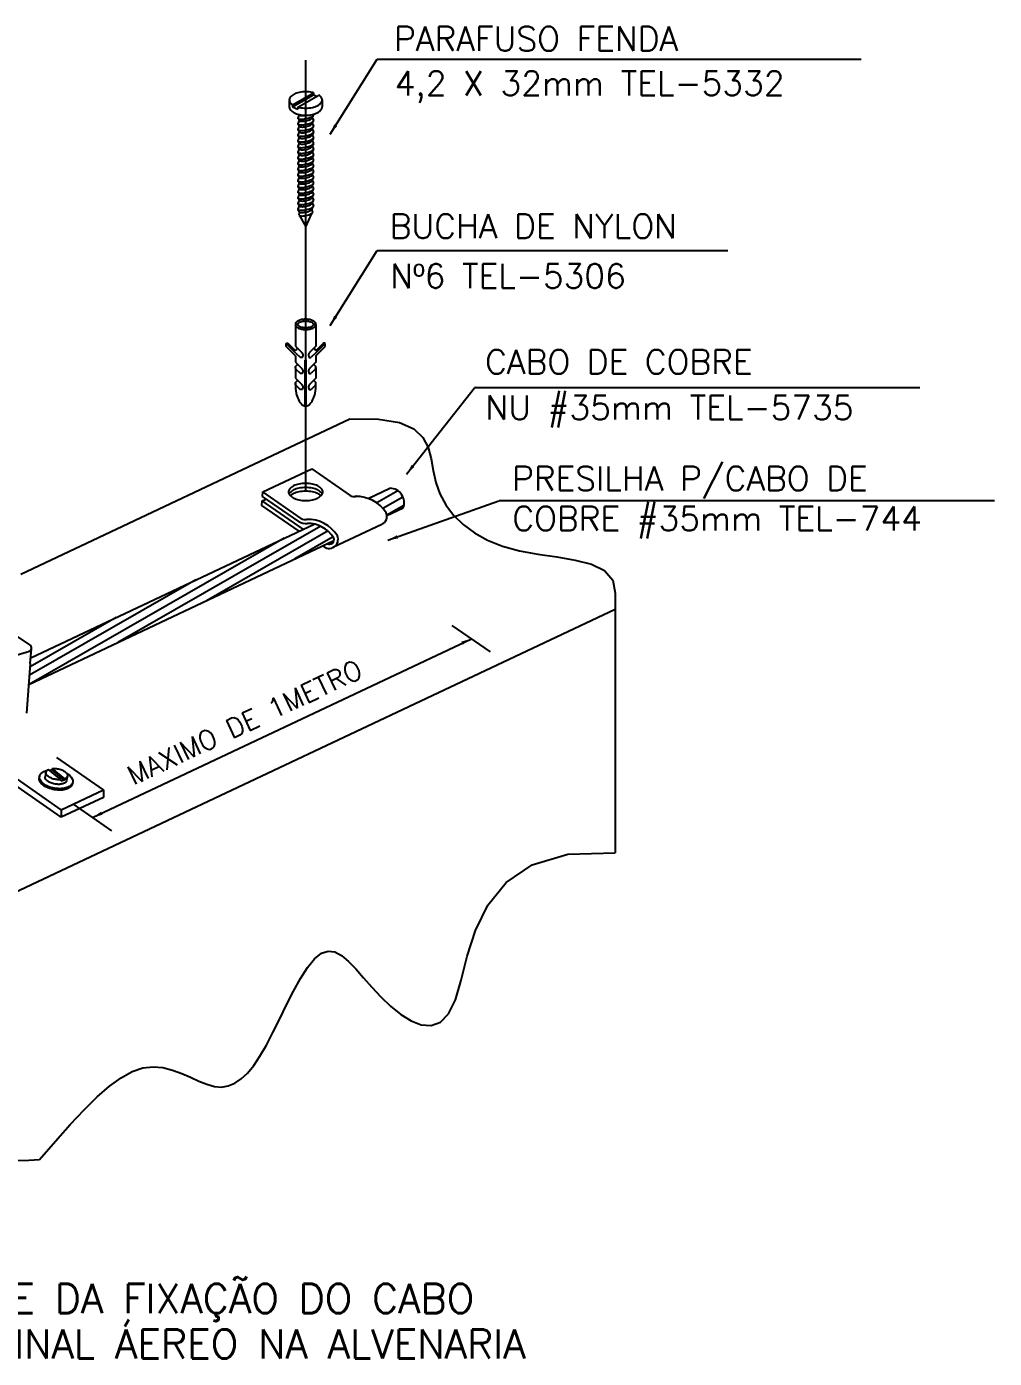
# Model space of a CAD drawing. Extents: x 216.4 to 230.7, y 184.8 to 197.
# Drawn here: x 219.18 to 223.18, y 184.92 to 190.43 of the extents above; entities that cross this region are included whole.
import ezdxf
from ezdxf.enums import TextEntityAlignment as Align

# ---------------------------------------------------------------- set-up
doc = ezdxf.new("R2010")
doc.units = 0
doc.header["$MEASUREMENT"] = 0
doc.layers.add('DETALHE', color=7, linetype='Continuous')
doc.layers.add('DETALHES', color=7, linetype='Continuous')
doc.styles.add('ROMANS', font='romans')

msp = doc.modelspace()

# ---------------------------------------------------------------- linework, layer by layer
at = {"layer": 'DETALHE', "color": 7}
msp.add_arc((221.0306, 188.9345), 0.00336, 90, 141.8099, dxfattribs=at)
at = {"layer": 'DETALHES', "color": 1}
for p, q in [((220.3299, 188.5061), (220.3299, 190.2917)), ((220.4313, 189.9855), (220.6248, 190.2949)), ((220.6248, 190.2949), (222.6255, 190.2949)), ((220.4313, 189.1945), (220.6248, 189.504)), ((220.6248, 189.504), (222.0746, 189.504)), ((220.7472, 188.5796), (221.028, 188.9366)), ((221.0306, 188.9378), (222.868, 188.9378)), ((220.6691, 188.3064), (221.1285, 188.4695)), ((223.1765, 188.4696), (221.1297, 188.4696)), ((221.0943, 187.8445), (220.9358, 187.9543)), ((219.449, 187.1601), (221.015, 187.8994)), ((219.5282, 187.1052), (219.3697, 187.215))]:
    msp.add_line(p, q, dxfattribs=at)
at = {"layer": 'DETALHES', "color": 2}
for p, q in [((220.2621, 190.1267), (220.2621, 190.0978)), ((220.2759, 190.1064), (220.3629, 190.1566)), ((220.2972, 190.0969), (220.3842, 190.1471)), ((220.3629, 190.1566), (220.3629, 190.1482)), ((220.3629, 190.1482), (220.376, 190.1424)), ((220.398, 190.1267), (220.398, 190.0978)), ((220.2759, 190.1064), (220.2759, 190.098)), ((220.2759, 190.098), (220.2972, 190.0885)), ((220.3029, 190.0658), (220.2969, 190.0519)), ((220.2972, 190.0969), (220.2972, 190.0885)), ((220.3029, 190.0423), (220.2969, 190.0284)), ((220.3029, 190.0188), (220.2969, 190.0048)), ((220.2984, 190.0497), (220.3029, 190.0423)), ((220.2984, 190.0262), (220.3029, 190.0188)), ((220.3617, 190.0625), (220.357, 190.0538)), ((220.357, 190.0538), (220.3629, 190.0424)), ((220.3617, 190.039), (220.357, 190.0303)), ((220.357, 190.0303), (220.3629, 190.0189)), ((220.3617, 190.0154), (220.357, 190.0067)), ((220.3029, 189.9953), (220.2969, 189.9813)), ((220.3029, 189.9717), (220.2969, 189.9578)), ((220.2984, 190.0026), (220.3029, 189.9953)), ((220.2984, 189.9791), (220.3029, 189.9717)), ((220.2984, 189.9556), (220.3029, 189.9482)), ((220.357, 190.0067), (220.3629, 189.9953)), ((220.3617, 189.9919), (220.357, 189.9832)), ((220.357, 189.9832), (220.3629, 189.9718)), ((220.3617, 189.9684), (220.357, 189.9597)), ((220.357, 189.9597), (220.3629, 189.9483)), ((220.3029, 189.9482), (220.2969, 189.9343)), ((220.3029, 189.9247), (220.2969, 189.9107)), ((220.3029, 189.9012), (220.2969, 189.8872)), ((220.2984, 189.9321), (220.3029, 189.9247)), ((220.2984, 189.9085), (220.3029, 189.9012)), ((220.3617, 189.9449), (220.357, 189.9362)), ((220.357, 189.9362), (220.3629, 189.9247)), ((220.3617, 189.9213), (220.357, 189.9126)), ((220.357, 189.9126), (220.3629, 189.9012)), ((220.3029, 189.8776), (220.2969, 189.8637)), ((220.3029, 189.8541), (220.2969, 189.8401)), ((220.2984, 189.885), (220.3029, 189.8776)), ((220.2984, 189.8615), (220.3029, 189.8541)), ((220.3617, 189.8978), (220.357, 189.8891)), ((220.357, 189.8891), (220.3629, 189.8777)), ((220.3617, 189.8743), (220.357, 189.8656)), ((220.357, 189.8656), (220.3629, 189.8542)), ((220.3617, 189.8507), (220.357, 189.8421)), ((220.3029, 189.8306), (220.2969, 189.8166)), ((220.3029, 189.807), (220.2969, 189.7931)), ((220.2984, 189.838), (220.3029, 189.8306)), ((220.2984, 189.8144), (220.3029, 189.807)), ((220.2984, 189.7909), (220.3029, 189.7835)), ((220.357, 189.8421), (220.3629, 189.8306)), ((220.3617, 189.8272), (220.357, 189.8185)), ((220.357, 189.8185), (220.3629, 189.8071)), ((220.3617, 189.8037), (220.357, 189.795)), ((220.357, 189.795), (220.3629, 189.7836)), ((220.3029, 189.7835), (220.2969, 189.7696)), ((220.3029, 189.76), (220.2969, 189.746)), ((220.3029, 189.7365), (220.2969, 189.7225)), ((220.2984, 189.7674), (220.3029, 189.76)), ((220.2984, 189.7439), (220.3029, 189.7365)), ((220.3617, 189.7802), (220.357, 189.7715)), ((220.357, 189.7715), (220.3629, 189.7601)), ((220.3617, 189.7566), (220.357, 189.7479)), ((220.357, 189.7479), (220.3629, 189.7365)), ((220.3029, 189.7129), (220.2969, 189.699)), ((220.3029, 189.6894), (220.2969, 189.6755)), ((220.2984, 189.7203), (220.3029, 189.7129)), ((220.2984, 189.6968), (220.3029, 189.6894)), ((220.3617, 189.7331), (220.357, 189.7244)), ((220.357, 189.7244), (220.3629, 189.713)), ((220.3617, 189.7096), (220.357, 189.7009)), ((220.357, 189.7009), (220.3629, 189.6895)), ((220.357, 189.6767), (220.3609, 189.6852)), ((220.298, 189.6735), (220.3029, 189.6653)), ((220.3038, 189.6637), (220.302, 189.6509)), ((220.3039, 189.6487), (220.3299, 189.6022)), ((220.3299, 189.6022), (220.3551, 189.6579)), ((220.3553, 189.6732), (220.3584, 189.6629)), ((220.2875, 189.1989), (220.2875, 189.1093)), ((220.3724, 189.1989), (220.3724, 189.1093)), ((220.2897, 189.0803), (220.2497, 189.1203)), ((220.2497, 189.107), (220.2497, 189.1203)), ((220.2875, 189.0692), (220.2497, 189.107)), ((220.2877, 189.089), (220.2573, 189.1194)), ((220.2875, 189.1093), (220.3141, 189.0826)), ((220.2897, 189.0803), (220.3071, 189.0629)), ((220.3724, 189.1093), (220.3457, 189.0826)), ((220.3701, 189.0803), (220.3527, 189.0629)), ((220.3701, 189.0803), (220.4101, 189.1203)), ((220.3722, 189.089), (220.4025, 189.1194)), ((220.3724, 189.0692), (220.4101, 189.107)), ((220.4101, 189.107), (220.4101, 189.1203)), ((220.2875, 189.0692), (220.2875, 189.0425)), ((220.2875, 189.0425), (220.3149, 189.0151)), ((220.2875, 189.0204), (220.2875, 188.9762)), ((220.3276, 189.0506), (220.3323, 189.0506)), ((220.3276, 188.8617), (220.3276, 189.0506)), ((220.3323, 188.8617), (220.3323, 189.0506)), ((220.3724, 189.0425), (220.3449, 189.0151)), ((220.3724, 189.0692), (220.3724, 189.0425)), ((220.3724, 189.0204), (220.3724, 188.9762)), ((220.2875, 188.9762), (220.3149, 188.9488)), ((220.2897, 189.014), (220.3071, 188.9966)), ((220.3724, 188.9762), (220.3449, 188.9488)), ((220.3701, 189.014), (220.3527, 188.9966)), ((220.2897, 188.9477), (220.3071, 188.9303)), ((220.3701, 188.9477), (220.3527, 188.9303)), ((219.152, 188.1667), (220.5126, 188.809)), ((220.5126, 188.809), (220.6313, 188.8076)), ((220.6313, 188.8076), (220.7172, 188.7928)), ((220.7172, 188.7928), (220.7763, 188.7668)), ((220.7763, 188.7668), (220.8141, 188.7318)), ((220.8141, 188.7318), (220.8364, 188.6901)), ((220.8364, 188.6901), (220.8489, 188.6436)), ((220.8489, 188.6436), (220.8575, 188.5947)), ((220.1534, 188.5059), (220.3554, 188.6013)), ((220.3554, 188.6013), (220.5139, 188.4915)), ((220.8575, 188.5947), (220.8678, 188.5455)), ((220.8678, 188.5455), (220.8847, 188.4979)), ((220.1488, 188.4506), (220.1503, 188.469)), ((220.1503, 188.469), (220.1671, 188.4769)), ((220.3197, 188.3516), (220.1503, 188.469)), ((220.1518, 188.4875), (220.1534, 188.5059)), ((220.301, 188.3841), (220.1518, 188.4875)), ((220.3118, 188.3961), (220.1534, 188.5059)), ((220.5886, 188.4791), (220.6783, 188.5214)), ((220.6076, 188.4881), (220.5907, 188.4783)), ((220.8847, 188.4979), (220.909, 188.4527)), ((220.3029, 188.3437), (220.1488, 188.4506)), ((220.6657, 188.4086), (220.7331, 188.4404)), ((220.909, 188.4527), (220.9409, 188.4105)), ((219.1935, 187.8206), (220.3648, 188.3734)), ((220.6446, 188.3717), (220.4426, 188.2763)), ((220.9409, 188.4105), (220.9803, 188.3718)), ((220.9803, 188.3718), (221.0273, 188.337)), ((219.1853, 187.7097), (220.4466, 188.3051)), ((221.0273, 188.337), (221.0818, 188.3069)), ((221.0818, 188.3069), (221.1439, 188.2819)), ((221.1439, 188.2819), (221.2135, 188.2625)), ((221.2135, 188.2625), (221.2899, 188.2486)), ((221.2899, 188.2486), (221.3686, 188.2372)), ((221.3686, 188.2372), (221.4442, 188.2246)), ((221.4442, 188.2246), (221.5114, 188.207)), ((221.5114, 188.207), (221.5649, 188.1807)), ((221.5649, 188.1807), (221.5994, 188.142)), ((221.5994, 188.142), (221.6094, 188.0873)), ((221.6094, 188.0873), (221.6094, 187.0142)), ((218.499, 186.5535), (221.6094, 188.022)), ((219.1855, 187.8765), (219.0895, 187.9411)), ((219.1374, 187.8332), (219.1887, 187.8477)), ((219.1779, 187.8323), (219.1779, 187.8323)), ((219.184, 187.824), (219.184, 187.824)), ((219.1872, 187.8484), (219.1872, 187.8484)), ((219.191, 187.8296), (219.191, 187.8296)), ((219.1918, 187.7974), (219.1963, 187.8574)), ((219.1918, 187.7974), (219.1766, 187.5916)), ((219.182, 187.7996), (219.182, 187.7996)), ((219.1768, 187.7509), (219.1768, 187.7509)), ((219.3199, 187.1923), (218.8516, 187.5179)), ((219.3199, 187.1613), (218.8516, 187.4869)), ((219.4943, 187.2743), (219.3016, 187.4083)), ((219.2301, 187.3302), (219.229, 187.3237)), ((219.2563, 187.3469), (219.2532, 187.328)), ((219.3188, 187.3163), (219.2676, 187.3587)), ((219.2816, 187.357), (219.2724, 187.3547)), ((219.2825, 187.3625), (219.2816, 187.357)), ((219.3338, 187.3202), (219.2825, 187.3625)), ((219.3188, 187.3163), (219.3179, 187.3109)), ((219.3329, 187.3147), (219.3179, 187.3109)), ((219.3338, 187.3202), (219.3329, 187.3147)), ((219.345, 187.332), (219.3418, 187.3131)), ((219.3199, 187.1923), (219.4943, 187.2743)), ((219.367, 187.3068), (219.366, 187.3007)), ((219.4943, 187.2743), (219.4943, 187.2434)), ((219.4943, 187.2434), (219.3199, 187.1613)), ((219.3199, 187.1923), (219.3199, 187.1613)), ((221.2663, 186.9646), (221.414, 187.0088)), ((221.414, 187.0088), (221.6094, 187.0142)), ((221.1586, 186.891), (221.2663, 186.9646)), ((221.0832, 186.7973), (221.1586, 186.891)), ((221.0323, 186.6926), (221.0832, 186.7973)), ((220.9981, 186.5864), (221.0323, 186.6926)), ((220.3665, 186.5757), (220.3948, 186.5991)), ((220.3948, 186.5991), (220.4227, 186.6082)), ((220.4227, 186.6082), (220.4504, 186.6042)), ((220.4504, 186.6042), (220.4785, 186.5891)), ((220.3379, 186.5398), (220.3665, 186.5757)), ((220.4785, 186.5891), (220.5074, 186.5649)), ((220.5074, 186.5649), (220.5376, 186.5338)), ((220.973, 186.4878), (220.9981, 186.5864)), ((220.28, 186.442), (220.3089, 186.4943)), ((220.3089, 186.4943), (220.3379, 186.5398)), ((220.5376, 186.5338), (220.5696, 186.4976)), ((220.5696, 186.4976), (220.6039, 186.4586)), ((220.9493, 186.4062), (220.973, 186.4878)), ((220.2512, 186.3856), (220.28, 186.442)), ((220.6039, 186.4586), (220.6409, 186.4187)), ((220.2227, 186.3278), (220.2512, 186.3856)), ((220.6409, 186.4187), (220.6809, 186.3801)), ((220.6809, 186.3801), (220.7228, 186.3458)), ((220.9206, 186.3488), (220.9493, 186.4062)), ((220.1947, 186.2716), (220.2227, 186.3278)), ((220.7228, 186.3458), (220.7656, 186.319)), ((220.8866, 186.3145), (220.9206, 186.3488)), ((220.1675, 186.2195), (220.1947, 186.2716)), ((220.7656, 186.319), (220.8079, 186.3028)), ((220.8079, 186.3028), (220.8487, 186.3002)), ((220.8487, 186.3002), (220.8866, 186.3145)), ((220.141, 186.174), (220.1675, 186.2195)), ((220.115, 186.1354), (220.141, 186.174)), ((219.5667, 186.0841), (219.6126, 186.1094)), ((219.6126, 186.1094), (219.6566, 186.1246)), ((219.6566, 186.1246), (219.6991, 186.1296)), ((219.6991, 186.1296), (219.7401, 186.126)), ((219.7401, 186.126), (219.7795, 186.1162)), ((219.7795, 186.1162), (219.8174, 186.1022)), ((219.8174, 186.1022), (219.8537, 186.0863)), ((220.0635, 186.0791), (220.0893, 186.1038)), ((220.0893, 186.1038), (220.115, 186.1354)), ((219.4678, 186.0049), (219.5186, 186.0491)), ((219.5186, 186.0491), (219.5667, 186.0841)), ((219.8537, 186.0863), (219.8883, 186.0706)), ((219.8883, 186.0706), (219.9213, 186.0572)), ((219.9213, 186.0572), (219.9525, 186.0484)), ((219.9525, 186.0484), (219.9821, 186.0459)), ((219.9821, 186.0459), (220.0102, 186.0502)), ((220.0102, 186.0502), (220.0372, 186.0612)), ((220.0372, 186.0612), (220.0635, 186.0791)), ((219.414, 185.9521), (219.4678, 186.0049)), ((219.3568, 185.891), (219.414, 185.9521)), ((219.2957, 185.8222), (219.3568, 185.891)), ((219.2304, 185.7461), (219.2957, 185.8222))]:
    msp.add_line(p, q, dxfattribs=at)
at = {"layer": 'DETALHES', "color": 8}
for p, q in [((220.2759, 190.098), (220.3629, 190.1482)), ((220.7115, 188.5105), (220.6243, 188.4605)), ((220.7321, 188.4852), (220.6494, 188.4377)), ((220.7359, 188.4502), (220.6656, 188.4099)), ((220.392, 188.3644), (219.553, 187.8833)), ((220.2415, 188.3152), (219.1866, 187.7103)), ((220.4224, 188.3447), (219.9194, 188.0562)), ((220.4441, 188.32), (220.2858, 188.2292)), ((219.8753, 188.1424), (219.1882, 187.7483)), ((219.5466, 187.9872), (219.1908, 187.7832)), ((219.3329, 187.3147), (219.2816, 187.357))]:
    msp.add_line(p, q, dxfattribs=at)
at = {"layer": 'DETALHES', "color": 2}
for points in [[(220.3629, 190.1566, 0.016409), (220.3575, 190.1579, 0.051099), (220.3301, 190.1607, 0.051099), (220.3026, 190.1579, 0.064948), (220.282, 190.1508, 0.104203), (220.2663, 190.1382, 0.174705), (220.2621, 190.1267, 0.174705), (220.2663, 190.1152, 0.06738), (220.2759, 190.1064, 0.064948)], [(220.2972, 190.0969, 0.016409), (220.3026, 190.0956, 0.051099), (220.3301, 190.0928, 0.051099), (220.3575, 190.0956, 0.064948), (220.3781, 190.1027, 0.104203), (220.3939, 190.1152, 0.174705), (220.398, 190.1267, 0.174705)], [(220.398, 190.1267, 0.174705), (220.3939, 190.1382, 0.06738), (220.3842, 190.1471, 0.064948)], [(220.2621, 190.0978, 0.174705), (220.2663, 190.0863, 0.104203), (220.282, 190.0738, 0.064948), (220.3026, 190.0666, 0.051099), (220.3301, 190.0638, 0.051099), (220.3575, 190.0666, 0.064948), (220.3781, 190.0738, 0.104203), (220.3939, 190.0863, 0.174705), (220.398, 190.0978, 0.174705)], [(220.2877, 189.089, -0.122515), (220.29, 189.0939, -0.074458), (220.2968, 189.1, -0.064948)], [(220.3722, 189.089, 0.122515), (220.3698, 189.0939, 0.074458), (220.3631, 189.1, 0.064948)], [(220.2875, 189.0204, -0.174705), (220.29, 189.0276, -0.074458), (220.2968, 189.0337, -0.064948)], [(220.29, 189.0132, -0.174705), (220.2875, 189.0204, -0.174705)], [(220.3724, 189.0204, 0.174705), (220.3698, 189.0276, 0.074458), (220.3631, 189.0337, 0.064948)], [(220.3698, 189.0132, 0.174705), (220.3724, 189.0204, 0.174705)], [(220.2875, 188.9541, -0.174705), (220.29, 188.9613, -0.074458), (220.2968, 188.9674, -0.064948)], [(220.2897, 189.014, -0.021127), (220.2891, 189.0145, -0.170198)], [(220.3724, 188.9541, 0.174705), (220.3698, 188.9613, 0.074458), (220.3631, 188.9674, 0.064948)], [(220.3701, 189.014, 0.021127), (220.3707, 189.0145, 0.170198)], [(220.2875, 188.9554, 0.005298), (220.2874, 188.9514, 0.048405), (220.291, 188.915, 0.062165), (220.2999, 188.8879, 0.102796), (220.3157, 188.8669, 0.153617), (220.3276, 188.8617, 0.181773)], [(220.2891, 188.9482, -0.138405), (220.2875, 188.9541, -0.174705)], [(220.2897, 188.9477, -0.021127), (220.2891, 188.9482, -0.170198)], [(220.3323, 188.8617, 0.153617), (220.3441, 188.8669, 0.102796), (220.36, 188.8879, 0.062165), (220.3689, 188.915, 0.048405), (220.3724, 188.9514, 0.005298), (220.3724, 188.9554, 0.062165)], [(220.3698, 188.9469, 0.174705), (220.3724, 188.9541, 0.174705)], [(220.3701, 188.9477, 0.021127), (220.3707, 188.9482, 0.170198)], [(220.3987, 188.4976, 0.056274), (220.3964, 188.5011, 0.104203), (220.38, 188.5142, 0.064948), (220.3585, 188.5216, 0.051099), (220.3299, 188.5245, 0.051099), (220.3013, 188.5216, 0.064948), (220.2799, 188.5142, 0.104203), (220.2635, 188.5011, 0.056274), (220.2612, 188.4976, 0.174705)], [(220.3926, 188.49, 0.076612), (220.38, 188.499, 0.064948), (220.3585, 188.5064, 0.051099), (220.3299, 188.5093, 0.051099), (220.3013, 188.5064, 0.064948), (220.2799, 188.499, 0.076612), (220.2672, 188.49, 0.056274)], [(219.366, 187.3007, -0.163967), (219.3594, 187.2885, -0.105865), (219.3415, 187.2777, -0.069333), (219.3193, 187.2733, -0.055541), (219.2912, 187.2749, -0.055541), (219.2641, 187.2826, -0.069333), (219.2446, 187.2939, -0.105865), (219.2312, 187.3101, -0.163967), (219.229, 187.3237, -0.163967)], [(219.3421, 187.3423, -0.16143), (219.3648, 187.3204, -0.163967), (219.367, 187.3068, -0.163967), (219.3605, 187.2946, -0.105865), (219.3425, 187.2838, -0.069333), (219.3203, 187.2794, -0.055541), (219.2922, 187.281, -0.055541), (219.2652, 187.2887, -0.069333), (219.2456, 187.3001, -0.105865), (219.2322, 187.3162, -0.163967), (219.23, 187.3298, -0.163967)], [(219.23, 187.3298, -0.163967), (219.2365, 187.3419, -0.140302), (219.2611, 187.3546, -0.069333)], [(219.3418, 187.3131, -0.174705), (219.3379, 187.306, -0.104203), (219.3262, 187.2996, -0.064948), (219.312, 187.2972, -0.051099), (219.2938, 187.2984, -0.051099), (219.2761, 187.3032, -0.064948), (219.2635, 187.3101, -0.104203), (219.2546, 187.32, -0.174705), (219.2532, 187.328, -0.174705)], [(219.3188, 187.3163, -0.016409), (219.3152, 187.3161, -0.051099), (219.297, 187.3173, -0.051099), (219.2793, 187.3221, -0.064948), (219.2667, 187.329, -0.104203), (219.2578, 187.3389, -0.174705), (219.2563, 187.3469, -0.174705)], [(219.2563, 187.3469, -0.174705), (219.2603, 187.3539, -0.06738), (219.2676, 187.3587, -0.064948)], [(219.2825, 187.3625, -0.016409), (219.2862, 187.3628, -0.051099), (219.3044, 187.3616, -0.051099), (219.322, 187.3568, -0.064948), (219.3347, 187.3498, -0.104203), (219.3436, 187.3399, -0.174705), (219.345, 187.332, -0.174705), (219.3411, 187.3249, -0.06738), (219.3338, 187.3202, -0.064948)]]:
    msp.add_lwpolyline(points, format="xyb", dxfattribs=at)
at = {"layer": 'DETALHES', "color": 8}
for points in [[(220.2969, 190.0519, 0.24548), (220.299, 190.0494, 0.082009), (220.308, 190.0472, 0.04047), (220.3182, 190.0473, 0.029714), (220.3319, 190.0494, 0.029714), (220.3453, 190.0531, 0.04047), (220.3547, 190.0571, 0.082009), (220.362, 190.0628, 0.24548), (220.3629, 190.0659, 0.24548)], [(220.3029, 190.0658, 0.24548), (220.3046, 190.0638, 0.082009), (220.312, 190.062, 0.04047), (220.3203, 190.0621, 0.029714), (220.3316, 190.0638, 0.013189), (220.3365, 190.065, 0.04047)], [(220.2969, 190.0284, 0.24548), (220.299, 190.0258, 0.082009), (220.308, 190.0237, 0.04047), (220.3182, 190.0238, 0.029714), (220.3319, 190.0259, 0.029714), (220.3453, 190.0295, 0.04047), (220.3547, 190.0336, 0.082009), (220.362, 190.0392, 0.24548), (220.3629, 190.0424, 0.24548)], [(220.2969, 190.0048, 0.24548), (220.299, 190.0023, 0.082009), (220.308, 190.0002, 0.04047), (220.3182, 190.0003, 0.029714), (220.3319, 190.0023, 0.029714), (220.3453, 190.006, 0.04047), (220.3547, 190.0101, 0.082009), (220.362, 190.0157, 0.24548), (220.3629, 190.0189, 0.24548)], [(220.3029, 190.0423, 0.24548), (220.3046, 190.0402, 0.082009), (220.312, 190.0385, 0.04047), (220.3203, 190.0386, 0.029714), (220.3316, 190.0403, 0.029714), (220.3425, 190.0433, 0.04047), (220.3502, 190.0466, 0.082009), (220.3562, 190.0512, 0.24548), (220.357, 190.0538, 0.24548)], [(220.3029, 190.0188, 0.24548), (220.3046, 190.0167, 0.082009), (220.312, 190.015, 0.04047), (220.3203, 190.015, 0.029714), (220.3316, 190.0167, 0.029714), (220.3425, 190.0197, 0.04047), (220.3502, 190.0231, 0.082009), (220.3562, 190.0277, 0.24548), (220.357, 190.0303, 0.24548)], [(220.2969, 189.9813, 0.24548), (220.299, 189.9788, 0.082009), (220.308, 189.9766, 0.04047), (220.3182, 189.9767, 0.029714), (220.3319, 189.9788, 0.029714), (220.3453, 189.9825, 0.04047), (220.3547, 189.9865, 0.082009), (220.362, 189.9922, 0.24548), (220.3629, 189.9953, 0.24548)], [(220.2969, 189.9578, 0.24548), (220.299, 189.9553, 0.082009), (220.308, 189.9531, 0.04047), (220.3182, 189.9532, 0.029714), (220.3319, 189.9553, 0.029714), (220.3453, 189.959, 0.04047), (220.3547, 189.963, 0.082009), (220.362, 189.9687, 0.24548), (220.3629, 189.9718, 0.24548)], [(220.3029, 189.9953, 0.24548), (220.3046, 189.9932, 0.082009), (220.312, 189.9914, 0.04047), (220.3203, 189.9915, 0.029714), (220.3316, 189.9932, 0.029714), (220.3425, 189.9962, 0.04047), (220.3502, 189.9995, 0.082009), (220.3562, 190.0042, 0.24548), (220.357, 190.0067, 0.24548)], [(220.3029, 189.9717, 0.24548), (220.3046, 189.9697, 0.082009), (220.312, 189.9679, 0.04047), (220.3203, 189.968, 0.029714), (220.3316, 189.9697, 0.029714), (220.3425, 189.9727, 0.04047), (220.3502, 189.976, 0.082009), (220.3562, 189.9806, 0.24548), (220.357, 189.9832, 0.24548)], [(220.3029, 189.9482, 0.24548), (220.3046, 189.9461, 0.082009), (220.312, 189.9444, 0.04047), (220.3203, 189.9445, 0.029714), (220.3316, 189.9462, 0.029714), (220.3425, 189.9492, 0.04047), (220.3502, 189.9525, 0.082009), (220.3562, 189.9571, 0.24548), (220.357, 189.9597, 0.24548)], [(220.2969, 189.9343, 0.24548), (220.299, 189.9317, 0.082009), (220.308, 189.9296, 0.04047), (220.3182, 189.9297, 0.029714), (220.3319, 189.9318, 0.029714), (220.3453, 189.9354, 0.04047), (220.3547, 189.9395, 0.082009), (220.362, 189.9451, 0.24548), (220.3629, 189.9483, 0.24548)], [(220.2969, 189.9107, 0.24548), (220.299, 189.9082, 0.082009), (220.308, 189.9061, 0.04047), (220.3182, 189.9062, 0.029714), (220.3319, 189.9082, 0.029714), (220.3453, 189.9119, 0.04047), (220.3547, 189.916, 0.082009), (220.362, 189.9216, 0.24548), (220.3629, 189.9247, 0.24548)], [(220.2969, 189.8872, 0.24548), (220.299, 189.8847, 0.082009), (220.308, 189.8825, 0.04047), (220.3182, 189.8826, 0.029714), (220.3319, 189.8847, 0.029714), (220.3453, 189.8884, 0.04047), (220.3547, 189.8924, 0.082009), (220.362, 189.8981, 0.24548), (220.3629, 189.9012, 0.24548)], [(220.3029, 189.9247, 0.24548), (220.3046, 189.9226, 0.082009), (220.312, 189.9208, 0.04047), (220.3203, 189.9209, 0.029714), (220.3316, 189.9226, 0.029714), (220.3425, 189.9256, 0.04047), (220.3502, 189.929, 0.082009), (220.3562, 189.9336, 0.24548), (220.357, 189.9362, 0.24548)], [(220.3029, 189.9012, 0.24548), (220.3046, 189.8991, 0.082009), (220.312, 189.8973, 0.04047), (220.3203, 189.8974, 0.029714), (220.3316, 189.8991, 0.029714), (220.3425, 189.9021, 0.04047), (220.3502, 189.9054, 0.082009), (220.3562, 189.9101, 0.24548), (220.357, 189.9126, 0.24548)], [(220.2969, 189.8637, 0.24548), (220.299, 189.8612, 0.082009), (220.308, 189.859, 0.04047), (220.3182, 189.8591, 0.029714), (220.3319, 189.8612, 0.029714), (220.3453, 189.8649, 0.04047), (220.3547, 189.8689, 0.082009), (220.362, 189.8746, 0.24548), (220.3629, 189.8777, 0.24548)], [(220.2969, 189.8401, 0.24548), (220.299, 189.8376, 0.082009), (220.308, 189.8355, 0.04047), (220.3182, 189.8356, 0.029714), (220.3319, 189.8376, 0.029714), (220.3453, 189.8413, 0.04047), (220.3547, 189.8454, 0.082009), (220.362, 189.851, 0.24548), (220.3629, 189.8542, 0.24548)], [(220.3029, 189.8776, 0.24548), (220.3046, 189.8756, 0.082009), (220.312, 189.8738, 0.04047), (220.3203, 189.8739, 0.029714), (220.3316, 189.8756, 0.029714), (220.3425, 189.8786, 0.04047), (220.3502, 189.8819, 0.082009), (220.3562, 189.8865, 0.24548), (220.357, 189.8891, 0.24548)], [(220.3029, 189.8541, 0.24548), (220.3046, 189.852, 0.082009), (220.312, 189.8503, 0.04047), (220.3203, 189.8503, 0.029714), (220.3316, 189.852, 0.029714), (220.3425, 189.8551, 0.04047), (220.3502, 189.8584, 0.082009), (220.3562, 189.863, 0.24548), (220.357, 189.8656, 0.24548)], [(220.2969, 189.8166, 0.24548), (220.299, 189.8141, 0.082009), (220.308, 189.8119, 0.04047), (220.3182, 189.812, 0.029714), (220.3319, 189.8141, 0.029714), (220.3453, 189.8178, 0.04047), (220.3547, 189.8219, 0.082009), (220.362, 189.8275, 0.24548), (220.3629, 189.8306, 0.24548)], [(220.2969, 189.7931, 0.24548), (220.299, 189.7906, 0.082009), (220.308, 189.7884, 0.04047), (220.3182, 189.7885, 0.029714), (220.3319, 189.7906, 0.029714), (220.3453, 189.7943, 0.04047), (220.3547, 189.7983, 0.082009), (220.362, 189.804, 0.24548), (220.3629, 189.8071, 0.24548)], [(220.3029, 189.8306, 0.24548), (220.3046, 189.8285, 0.082009), (220.312, 189.8267, 0.04047), (220.3203, 189.8268, 0.029714), (220.3316, 189.8285, 0.029714), (220.3425, 189.8315, 0.04047), (220.3502, 189.8349, 0.082009), (220.3562, 189.8395, 0.24548), (220.357, 189.8421, 0.24548)], [(220.3029, 189.807, 0.24548), (220.3046, 189.805, 0.082009), (220.312, 189.8032, 0.04047), (220.3203, 189.8033, 0.029714), (220.3316, 189.805, 0.029714), (220.3425, 189.808, 0.04047), (220.3502, 189.8113, 0.082009), (220.3562, 189.816, 0.24548), (220.357, 189.8185, 0.24548)], [(220.3029, 189.7835, 0.24548), (220.3046, 189.7815, 0.082009), (220.312, 189.7797, 0.04047), (220.3203, 189.7798, 0.029714), (220.3316, 189.7815, 0.029714), (220.3425, 189.7845, 0.04047), (220.3502, 189.7878, 0.082009), (220.3562, 189.7924, 0.24548), (220.357, 189.795, 0.24548)], [(220.2969, 189.7696, 0.24548), (220.299, 189.7671, 0.082009), (220.308, 189.7649, 0.04047), (220.3182, 189.765, 0.029714), (220.3319, 189.7671, 0.029714), (220.3453, 189.7708, 0.04047), (220.3547, 189.7748, 0.082009), (220.362, 189.7804, 0.24548), (220.3629, 189.7836, 0.24548)], [(220.2969, 189.746, 0.24548), (220.299, 189.7435, 0.082009), (220.308, 189.7414, 0.04047), (220.3182, 189.7415, 0.029714), (220.3319, 189.7435, 0.029714), (220.3453, 189.7472, 0.04047), (220.3547, 189.7513, 0.082009), (220.362, 189.7569, 0.24548), (220.3629, 189.7601, 0.24548)], [(220.2969, 189.7225, 0.24548), (220.299, 189.72, 0.082009), (220.308, 189.7178, 0.04047), (220.3182, 189.7179, 0.029714), (220.3319, 189.72, 0.029714), (220.3453, 189.7237, 0.04047), (220.3547, 189.7278, 0.082009), (220.362, 189.7334, 0.24548), (220.3629, 189.7365, 0.24548)], [(220.3029, 189.76, 0.24548), (220.3046, 189.7579, 0.082009), (220.312, 189.7562, 0.04047), (220.3203, 189.7562, 0.029714), (220.3316, 189.7579, 0.029714), (220.3425, 189.761, 0.04047), (220.3502, 189.7643, 0.082009), (220.3562, 189.7689, 0.24548), (220.357, 189.7715, 0.24548)], [(220.3029, 189.7365, 0.24548), (220.3046, 189.7344, 0.082009), (220.312, 189.7326, 0.04047), (220.3203, 189.7327, 0.029714), (220.3316, 189.7344, 0.029714), (220.3425, 189.7374, 0.04047), (220.3502, 189.7408, 0.082009), (220.3562, 189.7454, 0.24548), (220.357, 189.7479, 0.24548)], [(220.2969, 189.699, 0.24548), (220.299, 189.6965, 0.082009), (220.308, 189.6943, 0.04047), (220.3182, 189.6944, 0.029714), (220.3319, 189.6965, 0.029714), (220.3453, 189.7002, 0.04047), (220.3547, 189.7042, 0.082009), (220.362, 189.7099, 0.24548), (220.3629, 189.713, 0.24548)], [(220.2969, 189.6755, 0.24548), (220.299, 189.6729, 0.082009), (220.308, 189.6708, 0.04047), (220.3182, 189.6709, 0.029714), (220.3319, 189.673, 0.029714), (220.3453, 189.6766, 0.04047), (220.3547, 189.6807, 0.082009), (220.362, 189.6863, 0.24548), (220.3629, 189.6895, 0.24548)], [(220.3029, 189.7129, 0.24548), (220.3046, 189.7109, 0.082009), (220.312, 189.7091, 0.04047), (220.3203, 189.7092, 0.029714), (220.3316, 189.7109, 0.029714), (220.3425, 189.7139, 0.04047), (220.3502, 189.7172, 0.082009), (220.3562, 189.7218, 0.24548), (220.357, 189.7244, 0.24548)], [(220.3029, 189.6894, 0.24548), (220.3046, 189.6874, 0.082009), (220.312, 189.6856, 0.04047), (220.3203, 189.6857, 0.029714), (220.3316, 189.6874, 0.029714), (220.3425, 189.6904, 0.04047), (220.3502, 189.6937, 0.082009), (220.3562, 189.6983, 0.24548), (220.357, 189.7009, 0.24548)], [(220.302, 189.6509, 0.24548), (220.3037, 189.6488, 0.082009), (220.3115, 189.647, 0.04047), (220.3202, 189.647, 0.029714), (220.3319, 189.6488, 0.029714), (220.3434, 189.652, 0.04047), (220.3514, 189.6554, 0.082009), (220.3577, 189.6603, 0.24548), (220.3584, 189.6629, 0.24548)], [(220.3029, 189.6653, 0.24548), (220.3046, 189.6632, 0.082009), (220.312, 189.6614, 0.04047), (220.3203, 189.6615, 0.029714), (220.3316, 189.6632, 0.029714), (220.3425, 189.6662, 0.04047), (220.3502, 189.6695, 0.082009), (220.3562, 189.6742, 0.24548), (220.357, 189.6767, 0.24548)]]:
    msp.add_lwpolyline(points, format="xyb", dxfattribs=at)
at = {"layer": 'DETALHES', "color": 2}
for points in [[(220.3724, 189.1989, 0.174705), (220.3698, 189.2061, 0.104203), (220.3599, 189.2139, 0.064948), (220.3471, 189.2184, 0.051099), (220.3299, 189.2202, 0.051099), (220.3127, 189.2184, 0.064948), (220.2999, 189.2139, 0.104203), (220.29, 189.2061, 0.174705), (220.2875, 189.1989, 0.174705), (220.29, 189.1917, 0.104203), (220.2999, 189.1839, 0.064948), (220.3127, 189.1794, 0.051099), (220.3299, 189.1777, 0.051099), (220.3471, 189.1794, 0.064948), (220.3599, 189.1839, 0.104203), (220.3698, 189.1917, 0.174705)], [(220.3639, 189.1989, 0.174705), (220.3633, 189.2007, 0.104203), (220.3561, 189.2063, 0.064948), (220.3454, 189.2101, 0.051099), (220.3299, 189.2117, 0.051099), (220.3145, 189.2101, 0.064948), (220.3037, 189.2063, 0.104203), (220.2966, 189.2007, 0.174705), (220.2959, 189.1989, 0.174705), (220.2966, 189.1971, 0.104203), (220.3037, 189.1915, 0.064948), (220.3145, 189.1878, 0.051099), (220.3299, 189.1862, 0.051099), (220.3454, 189.1878, 0.064948), (220.3561, 189.1915, 0.104203), (220.3633, 189.1971, 0.174705)], [(220.4007, 188.5061, 0.174705), (220.3964, 188.5181, 0.104203), (220.38, 188.5311, 0.064948), (220.3585, 188.5385, 0.051099), (220.3299, 188.5415, 0.051099), (220.3013, 188.5385, 0.064948), (220.2799, 188.5311, 0.104203), (220.2635, 188.5181, 0.174705), (220.2591, 188.5061, 0.174705), (220.2635, 188.4941, 0.104203), (220.2799, 188.481, 0.064948), (220.3013, 188.4736, 0.051099), (220.3299, 188.4707, 0.051099), (220.3585, 188.4736, 0.064948), (220.38, 188.481, 0.104203), (220.3964, 188.4941, 0.174705)]]:
    msp.add_lwpolyline(points, format="xyb", close=True, dxfattribs=at)
for points in [[(220.2497, 189.1203), (220.2516, 189.1211), (220.2545, 189.1208), (220.2573, 189.1194)], [(220.3141, 189.0826), (220.3147, 189.0817), (220.3152, 189.081), (220.3156, 189.0803), (220.316, 189.0796), (220.3163, 189.0791), (220.3165, 189.0786), (220.3167, 189.0781), (220.3169, 189.0777), (220.3171, 189.0773), (220.3172, 189.0769), (220.3174, 189.0766), (220.3175, 189.0762), (220.3176, 189.0759), (220.3176, 189.0756), (220.3177, 189.0753), (220.3178, 189.0749), (220.3178, 189.0746), (220.3179, 189.0743), (220.3179, 189.0739), (220.318, 189.0735), (220.318, 189.0732), (220.318, 189.0728), (220.318, 189.0724), (220.318, 189.072), (220.318, 189.0716), (220.318, 189.0712), (220.3179, 189.0708), (220.3179, 189.0704), (220.3178, 189.07), (220.3178, 189.0696), (220.3177, 189.0692), (220.3177, 189.0688), (220.3176, 189.0684), (220.3175, 189.068), (220.3175, 189.0676), (220.3174, 189.0673), (220.3173, 189.0669), (220.3173, 189.0666), (220.3172, 189.0662), (220.3171, 189.0659), (220.317, 189.0656), (220.3169, 189.0653), (220.3167, 189.0649), (220.3166, 189.0647), (220.3165, 189.0644), (220.3163, 189.0641), (220.3161, 189.0639), (220.316, 189.0636), (220.3158, 189.0634), (220.3156, 189.0632), (220.3154, 189.0631), (220.3152, 189.0629), (220.315, 189.0628), (220.3148, 189.0626), (220.3146, 189.0625), (220.3144, 189.0624), (220.3142, 189.0623), (220.314, 189.0623), (220.3138, 189.0622), (220.3135, 189.0622), (220.3133, 189.0621), (220.313, 189.0621), (220.3126, 189.062), (220.3123, 189.062), (220.3119, 189.062), (220.3114, 189.0619), (220.3109, 189.062), (220.3103, 189.062), (220.3097, 189.0621), (220.3089, 189.0623), (220.3081, 189.0626), (220.3071, 189.0629)], [(220.3457, 189.0826), (220.3451, 189.0817), (220.3447, 189.081), (220.3442, 189.0803), (220.3439, 189.0796), (220.3436, 189.0791), (220.3433, 189.0786), (220.3431, 189.0781), (220.3429, 189.0777), (220.3428, 189.0773), (220.3426, 189.0769), (220.3425, 189.0766), (220.3424, 189.0762), (220.3423, 189.0759), (220.3422, 189.0756), (220.3421, 189.0753), (220.3421, 189.0749), (220.342, 189.0746), (220.342, 189.0743), (220.3419, 189.0739), (220.3419, 189.0735), (220.3419, 189.0732), (220.3418, 189.0728), (220.3418, 189.0724), (220.3418, 189.072), (220.3419, 189.0716), (220.3419, 189.0712), (220.3419, 189.0708), (220.342, 189.0704), (220.342, 189.07), (220.3421, 189.0696), (220.3421, 189.0692), (220.3422, 189.0688), (220.3422, 189.0684), (220.3423, 189.068), (220.3424, 189.0676), (220.3424, 189.0673), (220.3425, 189.0669), (220.3426, 189.0666), (220.3427, 189.0662), (220.3428, 189.0659), (220.3429, 189.0656), (220.343, 189.0653), (220.3431, 189.0649), (220.3432, 189.0647), (220.3434, 189.0644), (220.3435, 189.0641), (220.3437, 189.0639), (220.3439, 189.0636), (220.344, 189.0634), (220.3442, 189.0632), (220.3444, 189.0631), (220.3446, 189.0629), (220.3448, 189.0628), (220.345, 189.0626), (220.3452, 189.0625), (220.3454, 189.0624), (220.3456, 189.0623), (220.3458, 189.0623), (220.3461, 189.0622), (220.3463, 189.0622), (220.3466, 189.0621), (220.3469, 189.0621), (220.3472, 189.062), (220.3476, 189.062), (220.348, 189.062), (220.3484, 189.0619), (220.3489, 189.062), (220.3495, 189.062), (220.3502, 189.0621), (220.3509, 189.0623), (220.3518, 189.0626), (220.3527, 189.0629)], [(220.4101, 189.1203), (220.4082, 189.1211), (220.4053, 189.1208), (220.4025, 189.1194)], [(220.3141, 189.0163), (220.3147, 189.0154), (220.3152, 189.0147), (220.3156, 189.014), (220.316, 189.0133), (220.3163, 189.0128), (220.3165, 189.0123), (220.3167, 189.0118), (220.3169, 189.0114), (220.3171, 189.011), (220.3172, 189.0106), (220.3174, 189.0103), (220.3175, 189.0099), (220.3176, 189.0096), (220.3176, 189.0093), (220.3177, 189.009), (220.3178, 189.0086), (220.3178, 189.0083), (220.3179, 189.008), (220.3179, 189.0076), (220.318, 189.0072), (220.318, 189.0069), (220.318, 189.0065), (220.318, 189.0061), (220.318, 189.0057), (220.318, 189.0053), (220.318, 189.0049), (220.3179, 189.0045), (220.3179, 189.0041), (220.3178, 189.0037), (220.3178, 189.0033), (220.3177, 189.0029), (220.3177, 189.0025), (220.3176, 189.0021), (220.3175, 189.0017), (220.3175, 189.0013), (220.3174, 189.001), (220.3173, 189.0006), (220.3173, 189.0003), (220.3172, 188.9999), (220.3171, 188.9996), (220.317, 188.9993), (220.3169, 188.999), (220.3167, 188.9986), (220.3166, 188.9984), (220.3165, 188.9981), (220.3163, 188.9978), (220.3161, 188.9976), (220.316, 188.9973), (220.3158, 188.9971), (220.3156, 188.9969), (220.3154, 188.9968), (220.3152, 188.9966), (220.315, 188.9965), (220.3148, 188.9963), (220.3146, 188.9962), (220.3144, 188.9961), (220.3142, 188.996), (220.314, 188.996), (220.3138, 188.9959), (220.3135, 188.9959), (220.3133, 188.9958), (220.313, 188.9958), (220.3126, 188.9957), (220.3123, 188.9957), (220.3119, 188.9957), (220.3114, 188.9956), (220.3109, 188.9957), (220.3103, 188.9957), (220.3097, 188.9958), (220.3089, 188.996), (220.3081, 188.9963), (220.3071, 188.9966)], [(220.3457, 189.0163), (220.3451, 189.0154), (220.3447, 189.0147), (220.3442, 189.014), (220.3439, 189.0133), (220.3436, 189.0128), (220.3433, 189.0123), (220.3431, 189.0118), (220.3429, 189.0114), (220.3428, 189.011), (220.3426, 189.0106), (220.3425, 189.0103), (220.3424, 189.0099), (220.3423, 189.0096), (220.3422, 189.0093), (220.3421, 189.009), (220.3421, 189.0086), (220.342, 189.0083), (220.342, 189.008), (220.3419, 189.0076), (220.3419, 189.0072), (220.3419, 189.0069), (220.3418, 189.0065), (220.3418, 189.0061), (220.3418, 189.0057), (220.3419, 189.0053), (220.3419, 189.0049), (220.3419, 189.0045), (220.342, 189.0041), (220.342, 189.0037), (220.3421, 189.0033), (220.3421, 189.0029), (220.3422, 189.0025), (220.3422, 189.0021), (220.3423, 189.0017), (220.3424, 189.0013), (220.3424, 189.001), (220.3425, 189.0006), (220.3426, 189.0003), (220.3427, 188.9999), (220.3428, 188.9996), (220.3429, 188.9993), (220.343, 188.999), (220.3431, 188.9986), (220.3432, 188.9984), (220.3434, 188.9981), (220.3435, 188.9978), (220.3437, 188.9976), (220.3439, 188.9973), (220.344, 188.9971), (220.3442, 188.9969), (220.3444, 188.9968), (220.3446, 188.9966), (220.3448, 188.9965), (220.345, 188.9963), (220.3452, 188.9962), (220.3454, 188.9961), (220.3456, 188.996), (220.3458, 188.996), (220.3461, 188.9959), (220.3463, 188.9959), (220.3466, 188.9958), (220.3469, 188.9958), (220.3472, 188.9957), (220.3476, 188.9957), (220.348, 188.9957), (220.3484, 188.9956), (220.3489, 188.9957), (220.3495, 188.9957), (220.3502, 188.9958), (220.3509, 188.996), (220.3518, 188.9963), (220.3527, 188.9966)], [(220.3141, 188.95), (220.3147, 188.9491), (220.3152, 188.9484), (220.3156, 188.9477), (220.316, 188.947), (220.3163, 188.9465), (220.3165, 188.946), (220.3167, 188.9455), (220.3169, 188.9451), (220.3171, 188.9447), (220.3172, 188.9443), (220.3174, 188.944), (220.3175, 188.9436), (220.3176, 188.9433), (220.3176, 188.943), (220.3177, 188.9427), (220.3178, 188.9424), (220.3178, 188.942), (220.3179, 188.9417), (220.3179, 188.9413), (220.318, 188.9409), (220.318, 188.9406), (220.318, 188.9402), (220.318, 188.9398), (220.318, 188.9394), (220.318, 188.939), (220.318, 188.9386), (220.3179, 188.9382), (220.3179, 188.9378), (220.3178, 188.9374), (220.3178, 188.937), (220.3177, 188.9366), (220.3177, 188.9362), (220.3176, 188.9358), (220.3175, 188.9354), (220.3175, 188.935), (220.3174, 188.9347), (220.3173, 188.9343), (220.3173, 188.934), (220.3172, 188.9336), (220.3171, 188.9333), (220.317, 188.933), (220.3169, 188.9327), (220.3167, 188.9323), (220.3166, 188.9321), (220.3165, 188.9318), (220.3163, 188.9315), (220.3161, 188.9313), (220.316, 188.931), (220.3158, 188.9308), (220.3156, 188.9306), (220.3154, 188.9305), (220.3152, 188.9303), (220.315, 188.9302), (220.3148, 188.93), (220.3146, 188.9299), (220.3144, 188.9298), (220.3142, 188.9298), (220.314, 188.9297), (220.3138, 188.9296), (220.3135, 188.9296), (220.3133, 188.9295), (220.313, 188.9295), (220.3126, 188.9294), (220.3123, 188.9294), (220.3119, 188.9294), (220.3114, 188.9293), (220.3109, 188.9294), (220.3103, 188.9294), (220.3097, 188.9295), (220.3089, 188.9297), (220.3081, 188.93), (220.3071, 188.9303)], [(220.3457, 188.95), (220.3451, 188.9491), (220.3447, 188.9484), (220.3442, 188.9477), (220.3439, 188.947), (220.3436, 188.9465), (220.3433, 188.946), (220.3431, 188.9455), (220.3429, 188.9451), (220.3428, 188.9447), (220.3426, 188.9443), (220.3425, 188.944), (220.3424, 188.9436), (220.3423, 188.9433), (220.3422, 188.943), (220.3421, 188.9427), (220.3421, 188.9424), (220.342, 188.942), (220.342, 188.9417), (220.3419, 188.9413), (220.3419, 188.9409), (220.3419, 188.9406), (220.3418, 188.9402), (220.3418, 188.9398), (220.3418, 188.9394), (220.3419, 188.939), (220.3419, 188.9386), (220.3419, 188.9382), (220.342, 188.9378), (220.342, 188.9374), (220.3421, 188.937), (220.3421, 188.9366), (220.3422, 188.9362), (220.3422, 188.9358), (220.3423, 188.9354), (220.3424, 188.935), (220.3424, 188.9347), (220.3425, 188.9343), (220.3426, 188.934), (220.3427, 188.9336), (220.3428, 188.9333), (220.3429, 188.933), (220.343, 188.9327), (220.3431, 188.9323), (220.3432, 188.9321), (220.3434, 188.9318), (220.3435, 188.9315), (220.3437, 188.9313), (220.3439, 188.931), (220.344, 188.9308), (220.3442, 188.9306), (220.3444, 188.9305), (220.3446, 188.9303), (220.3448, 188.9302), (220.345, 188.93), (220.3452, 188.9299), (220.3454, 188.9298), (220.3456, 188.9298), (220.3458, 188.9297), (220.3461, 188.9296), (220.3463, 188.9296), (220.3466, 188.9295), (220.3469, 188.9295), (220.3472, 188.9294), (220.3476, 188.9294), (220.348, 188.9294), (220.3484, 188.9293), (220.3489, 188.9294), (220.3495, 188.9294), (220.3502, 188.9295), (220.3509, 188.9297), (220.3518, 188.93), (220.3527, 188.9303)], [(218.499, 185.4804), (218.6037, 185.4778), (218.6868, 185.4923), (218.7523, 185.5197), (218.804, 185.5559), (218.8459, 185.5968), (218.8817, 185.6383), (218.9154, 185.6763), (218.9509, 185.7066), (218.9912, 185.7262), (219.036, 185.7369), (219.0841, 185.7415), (219.1343, 185.7427), (219.1854, 185.7434), (219.2304, 185.7461)]]:
    msp.add_lwpolyline(points, dxfattribs=at)
for centre, radius, start, end in [((220.53, 188.519), 0.0318, 239.6493, 279.6319), ((220.5392, 188.4742), 0.0139, 81.6937, 106.3796), ((220.5394, 188.3414), 0.1463, 32.3119, 91.6014), ((220.677, 188.4615), 0.06, 339.4263, 88.9163), ((220.6288, 188.4052), 0.037, 295.27, 22.7619), ((220.3287, 188.4239), 0.0485, 235.27, 279.6319), ((220.3279, 188.4236), 0.0318, 239.6493, 279.6319), ((220.3403, 188.2516), 0.1407, 31.0218, 92.8914), ((220.3389, 188.2495), 0.1266, 32.5839, 90.9637), ((220.4268, 188.3098), 0.037, 225.3567, 22.7619), ((220.4268, 188.3098), 0.0204, 243.9098, 22.7619), ((219.1811, 187.8615), 0.0157, 299.0354, 73.6333)]:
    msp.add_arc(centre, radius, start, end, dxfattribs=at)
at = {"layer": 'DETALHES', "color": 1}
for points in [[(220.4475, 190.0254), (220.4596, 190.0179), (220.4313, 189.9855)], [(220.4475, 189.2344), (220.4596, 189.227), (220.4313, 189.1945)], [(220.7676, 188.6175), (220.7788, 188.6088), (220.7472, 188.5796)], [(220.7116, 188.3137), (220.707, 188.3271), (220.6691, 188.3064)], [(220.9796, 187.8749), (220.9736, 187.8877), (221.015, 187.8994)], [(219.4845, 187.1844), (219.4905, 187.1715), (219.449, 187.1601)]]:
    msp.add_solid(points, dxfattribs=at)

# ---------------------------------------------------------------- texts
at = {"layer": 'DETALHES', "color": 2, "style": 'ROMANS'}
for s, p in [('PARAFUSO FENDA', (220.6955, 190.3299)), ('4,2 X 32mm TEL-5332', (220.6979, 190.1458)), ('BUCHA DE NYLON', (220.6774, 189.555)), ('Nº6 TEL-5306', (220.6798, 189.3489)), ('CABO DE COBRE', (221.0719, 188.9939)), ('NU #35mm TEL-5735', (221.073, 188.8053)), ('PRESILHA P/CABO DE ', (221.1831, 188.5119)), ('COBRE #35mm TEL-744', (221.1842, 188.3464))]:
    msp.add_text(s, height=0.1, dxfattribs=at).set_placement(p)
msp.add_text('MAXIMO DE 1METRO', height=0.079608, rotation=25.27, dxfattribs=at).set_placement((219.6166, 187.2917))
at = {"layer": 'DETALHES', "color": 5, "style": 'ROMANS'}
for s, p in [('DETALHE DA FIXAÇÃO DO CABO ', (219.82, 185.1701)), ('E TERMINAL ÁEREO NA ALVENARIA', (219.8863, 185.004))]:
    msp.add_text(s, height=0.12, dxfattribs=at).set_placement(p, align=Align.MIDDLE)

doc.saveas('drawing.dxf')
